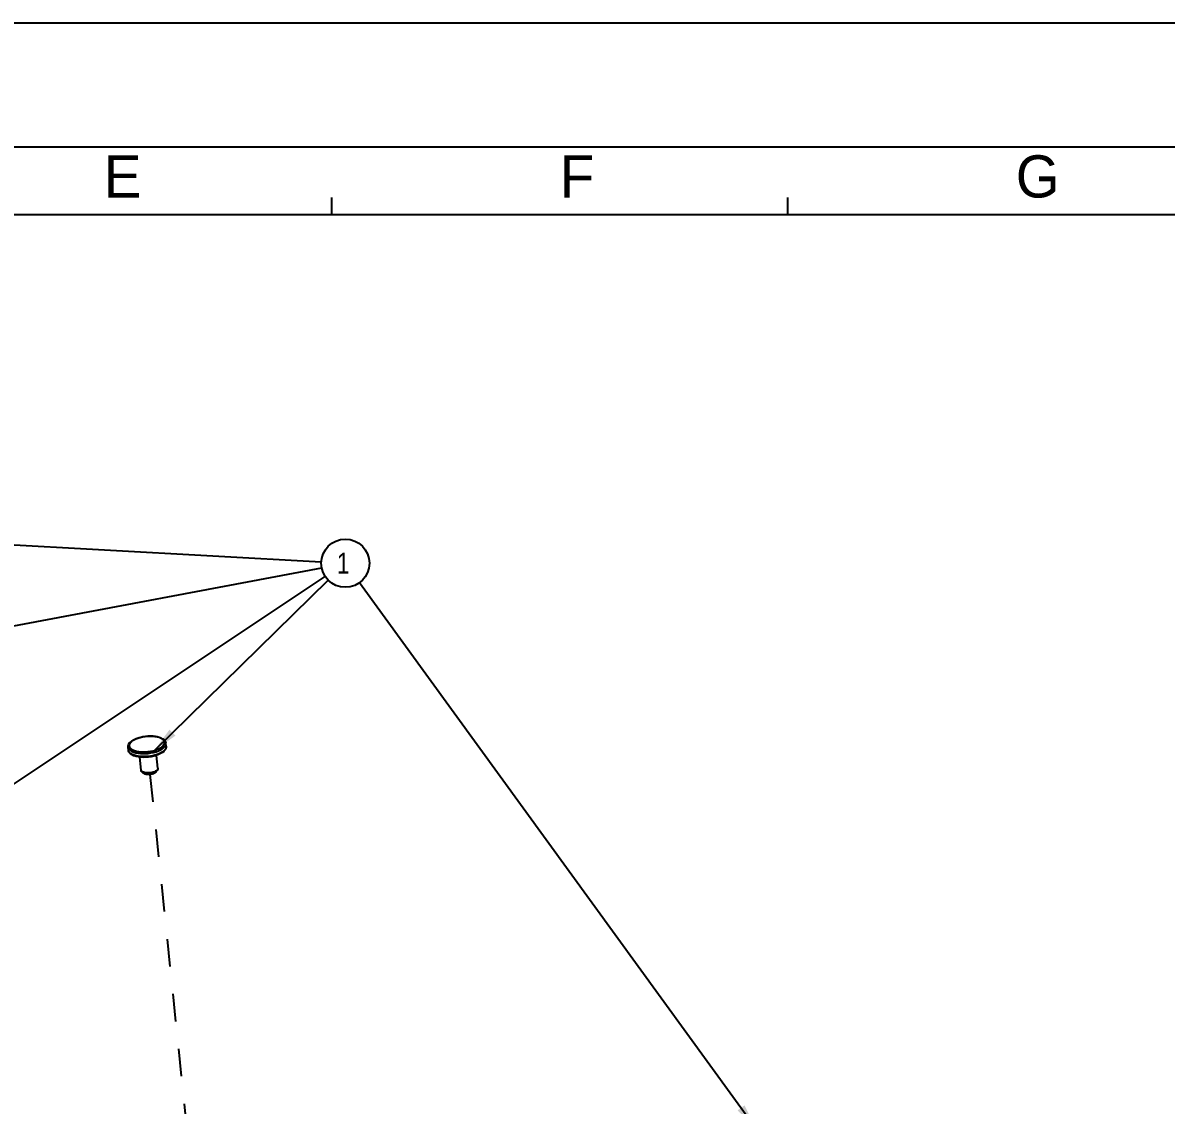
# Model space of a CAD drawing. Header units: millimetres. Extents: x 0 to 594, y 0 to 420.
# Drawn here: x 259.8 to 395.2, y 291.8 to 420 of the extents above; entities that cross this region are included whole.
import ezdxf

# ---------------------------------------------------------------- set-up
doc = ezdxf.new("R2010")
doc.units = ezdxf.units.MM
doc.header["$LTSCALE"] = 32.67
doc.linetypes.add('DASHED', pattern=[0.2, 0.1, -0.1])
doc.layers.get('0').update_dxf_attribs({"linetype": 'CONTINUOUS'})
doc.styles.get("Standard").update_dxf_attribs({"font": 'txt', "width": 0.8})
doc.styles.add('TEXTSTYLE_2', font='txt')
doc.dimstyles.get("Standard").update_dxf_attribs({"dimtxt": 2.5, "dimasz": 3, "dimexe": 1.5, "dimexo": 1.2, "dimtad": 1, "dimdsep": 46, "dimtxsty": 'STANDARD', "dimblk": '_FILLED', "dimblk1": '_FILLED', "dimblk2": '_FILLED', "dimcen": 0.09, "dimazin": 2, "dimtol": 1, "dimtp": 0.01, "dimtm": 0.01, "dimtfac": 1, "dimtofl": 0, "dimtmove": 0, "dimatfit": 3, "dimldrblk": '_FILLED', "dimfxl": 1, "dimtolj": 1, "dimarcsym": 0})

# ---------------------------------------------------------------- blocks, each defined once
blk = doc.blocks.new('_FILLED')
at = {"color": 0, "linetype": 'BYBLOCK'}
blk.add_solid([(0, 0), (-1, 0.167), (-1, -0.167)], dxfattribs=at)
blk = doc.blocks.new('BALLOON_BL11', base_point=(298.03, 355.99))
at = {"color": 7, "linetype": 'CONTINUOUS'}
blk.add_circle((298.03, 355.99), 2.85, dxfattribs=at)
at = {"color": 7, "linetype": 'CONTINUOUS', "insert": (297.03, 357.24), "char_height": 2.5, "width": 2, "attachment_point": 1, "line_spacing_factor": 0.9}
blk.add_mtext('1', dxfattribs=at)

msp = doc.modelspace()

# ---------------------------------------------------------------- linework, layer by layer
at = {"color": 7, "linetype": 'CONTINUOUS'}
for p, q in [((0, 420), (594, 420)), ((20.422, 405.309), (571.422, 405.309)), ((296.422, 397.309), (296.422, 399.309)), ((350.422, 397.309), (350.422, 399.309)), ((26.422, 397.309), (564.922, 397.309)), ((273.019, 335.083), (273.027, 335.087)), ((276.81, 334.312), (276.773, 334.671)), ((272.334, 333.849), (272.297, 334.207)), ((272.344, 333.792), (272.334, 333.849)), ((272.398, 333.662), (272.344, 333.792)), ((275.823, 331.702), (275.665, 333.236)), ((276.022, 334.064), (276.015, 334.06)), ((276.81, 334.312), (276.811, 334.233)), ((273.834, 331.496), (273.675, 333.032)), ((274.213, 331.083), (274.041, 331.193)), ((274.248, 331.063), (274.213, 331.083)), ((274.333, 331.028), (274.248, 331.063)), ((275.683, 331.363), (275.537, 331.22))]:
    msp.add_line(p, q, dxfattribs=at)
at = {"color": 7, "linetype": 'DASHED'}
msp.add_line((274.894, 330.972), (280.762, 274.283), dxfattribs=at)
at = {"color": 7, "linetype": 'CONTINUOUS'}
for points in [[(272.297, 334.207), (272.301, 334.355), (272.348, 334.508), (272.44, 334.664), (272.579, 334.816), (272.758, 334.957), (272.97, 335.085)], [(273.019, 335.083), (272.921, 335.027), (272.828, 334.967), (272.745, 334.907), (272.67, 334.843), (272.606, 334.78), (272.551, 334.714), (272.506, 334.649), (272.471, 334.583), (272.447, 334.516), (272.433, 334.45), (272.43, 334.385), (272.437, 334.321), (272.456, 334.257), (272.484, 334.196), (272.523, 334.136), (272.572, 334.079), (272.631, 334.024), (272.699, 333.973), (272.778, 333.923), (272.863, 333.878), (272.96, 333.835), (273.062, 333.797), (273.17, 333.763), (273.289, 333.732), (273.411, 333.707), (273.542, 333.685), (273.675, 333.668), (273.814, 333.655), (273.955, 333.647), (274.1, 333.644), (274.247, 333.645), (274.395, 333.652), (274.544, 333.663), (274.693, 333.678), (274.841, 333.698), (274.987, 333.723), (275.131, 333.752), (275.271, 333.784), (275.41, 333.822), (275.542, 333.862), (275.671, 333.908), (275.791, 333.955), (275.908, 334.007), (276.015, 334.06)], [(272.97, 335.085), (273.203, 335.195), (273.458, 335.29), (273.732, 335.37), (274.018, 335.433), (274.314, 335.48), (274.613, 335.508), (274.911, 335.519), (275.202, 335.511), (275.483, 335.484), (275.747, 335.438), (275.991, 335.374), (276.211, 335.292), (276.401, 335.191), (276.555, 335.073), (276.668, 334.945), (276.74, 334.81), (276.773, 334.671)], [(276.022, 334.064), (276.121, 334.12), (276.214, 334.18), (276.296, 334.24), (276.371, 334.304), (276.436, 334.367), (276.491, 334.433), (276.536, 334.498), (276.57, 334.565), (276.595, 334.631), (276.609, 334.697), (276.612, 334.762), (276.604, 334.827), (276.586, 334.89), (276.558, 334.951), (276.519, 335.011), (276.47, 335.068), (276.411, 335.123), (276.343, 335.175), (276.264, 335.224), (276.178, 335.269), (276.082, 335.312), (275.98, 335.35), (275.871, 335.384), (275.753, 335.415), (275.63, 335.441), (275.5, 335.463), (275.367, 335.48), (275.228, 335.492), (275.087, 335.5), (274.941, 335.503), (274.795, 335.502), (274.647, 335.496), (274.498, 335.485), (274.349, 335.469), (274.201, 335.449), (274.055, 335.425), (273.91, 335.396), (273.77, 335.363), (273.632, 335.325), (273.5, 335.285), (273.371, 335.24), (273.25, 335.192), (273.133, 335.14), (273.027, 335.087)], [(276.136, 333.889), (276.341, 334.012), (276.513, 334.146), (276.638, 334.279), (276.724, 334.416), (276.769, 334.556), (276.773, 334.671)], [(272.297, 334.207), (272.3, 334.184), (272.345, 334.048), (272.438, 333.919), (272.573, 333.802), (272.758, 333.694), (272.976, 333.606)], [(276.155, 333.445), (275.911, 333.328), (275.642, 333.228), (275.353, 333.144), (275.049, 333.079), (274.736, 333.033), (274.42, 333.007), (274.108, 333.001), (273.804, 333.016), (273.514, 333.052), (273.243, 333.109), (272.998, 333.186), (272.783, 333.284), (272.605, 333.4), (272.471, 333.532), (272.383, 333.672), (272.338, 333.819), (272.334, 333.849)], [(273.013, 333.247), (272.802, 333.332), (272.625, 333.433), (272.492, 333.542), (272.398, 333.662)], [(272.976, 333.606), (273.218, 333.537), (273.49, 333.486), (273.768, 333.456), (274.064, 333.443), (274.373, 333.45), (274.689, 333.476), (275.005, 333.522), (275.317, 333.588), (275.609, 333.671), (275.892, 333.775), (276.136, 333.889)], [(276.192, 333.541), (275.977, 333.436), (275.735, 333.342), (275.483, 333.263), (275.217, 333.198), (274.936, 333.146), (274.649, 333.109), (274.356, 333.089), (274.061, 333.085), (273.774, 333.099), (273.502, 333.131), (273.241, 333.182), (273.013, 333.247)], [(276.81, 334.312), (276.806, 334.167), (276.761, 334.016), (276.671, 333.862), (276.537, 333.712), (276.363, 333.572), (276.155, 333.445)], [(276.811, 334.233), (276.776, 334.091), (276.696, 333.947), (276.572, 333.808), (276.398, 333.667), (276.192, 333.541)], [(275.823, 331.702), (275.823, 331.657), (275.797, 331.578), (275.737, 331.498), (275.65, 331.422), (275.535, 331.352)], [(275.823, 331.702), (275.822, 331.619), (275.8, 331.535), (275.755, 331.448), (275.683, 331.363)], [(274.136, 331.229), (274.026, 331.274), (273.939, 331.329), (273.875, 331.394), (273.84, 331.465), (273.834, 331.496)], [(274.041, 331.193), (273.953, 331.262), (273.891, 331.337), (273.852, 331.415), (273.834, 331.496)], [(274.041, 331.193), (274.087, 331.166), (274.19, 331.124)], [(275.535, 331.352), (275.414, 331.297), (275.285, 331.251), (275.144, 331.213), (275.004, 331.186), (274.848, 331.166), (274.698, 331.157), (274.546, 331.159), (274.398, 331.171), (274.262, 331.194), (274.136, 331.229)], [(274.19, 331.124), (274.309, 331.091), (274.443, 331.069), (274.594, 331.057), (274.751, 331.057), (274.915, 331.071), (275.077, 331.096), (275.236, 331.134), (275.38, 331.182), (275.507, 331.24)], [(275.392, 331.115), (275.271, 331.059), (275.14, 331.016), (275.004, 330.986), (274.865, 330.968), (274.726, 330.962), (274.589, 330.969), (274.456, 330.989), (274.331, 331.025), (274.224, 331.076), (274.213, 331.083)], [(275.411, 331.13), (275.313, 331.083), (275.201, 331.043), (275.082, 331.012), (274.954, 330.989), (274.823, 330.976), (274.689, 330.973), (274.56, 330.981), (274.439, 330.999), (274.333, 331.028)], [(275.537, 331.22), (275.498, 331.186), (275.392, 331.115)], [(275.537, 331.22), (275.493, 331.183), (275.411, 331.13)], [(275.507, 331.24), (275.606, 331.299), (275.683, 331.363)]]:
    msp.add_lwpolyline(points, dxfattribs=at)

# ---------------------------------------------------------------- block references
msp.add_blockref('BALLOON_BL11', (298.029, 355.995), dxfattribs=at)

# ---------------------------------------------------------------- texts
at = {"color": 7, "linetype": 'CONTINUOUS', "char_height": 5, "width": 5, "attachment_point": 1, "line_spacing_factor": 0.9, "style": 'TEXTSTYLE_2'}
for s, insert in [('E', (269.422, 404.309)), ('F', (323.422, 404.309)), ('G', (377.422, 404.309))]:
    msp.add_mtext(s, dxfattribs=dict(at, insert=insert))

# ---------------------------------------------------------------- leaders
at = {"color": 7, "linetype": 'CONTINUOUS'}
for points in [[(198.634, 361.496), (295.182, 356.152)], [(168.875, 331.567), (295.228, 355.465)], [(235.524, 314.347), (295.657, 354.414)], [(275.41, 333.822), (295.993, 353.999)], [(346.651, 289.056), (299.704, 353.688)]]:
    msp.add_leader(points, dimstyle='STANDARD', override={"dimtad": 0}, dxfattribs=at)

doc.saveas('drawing.dxf')
